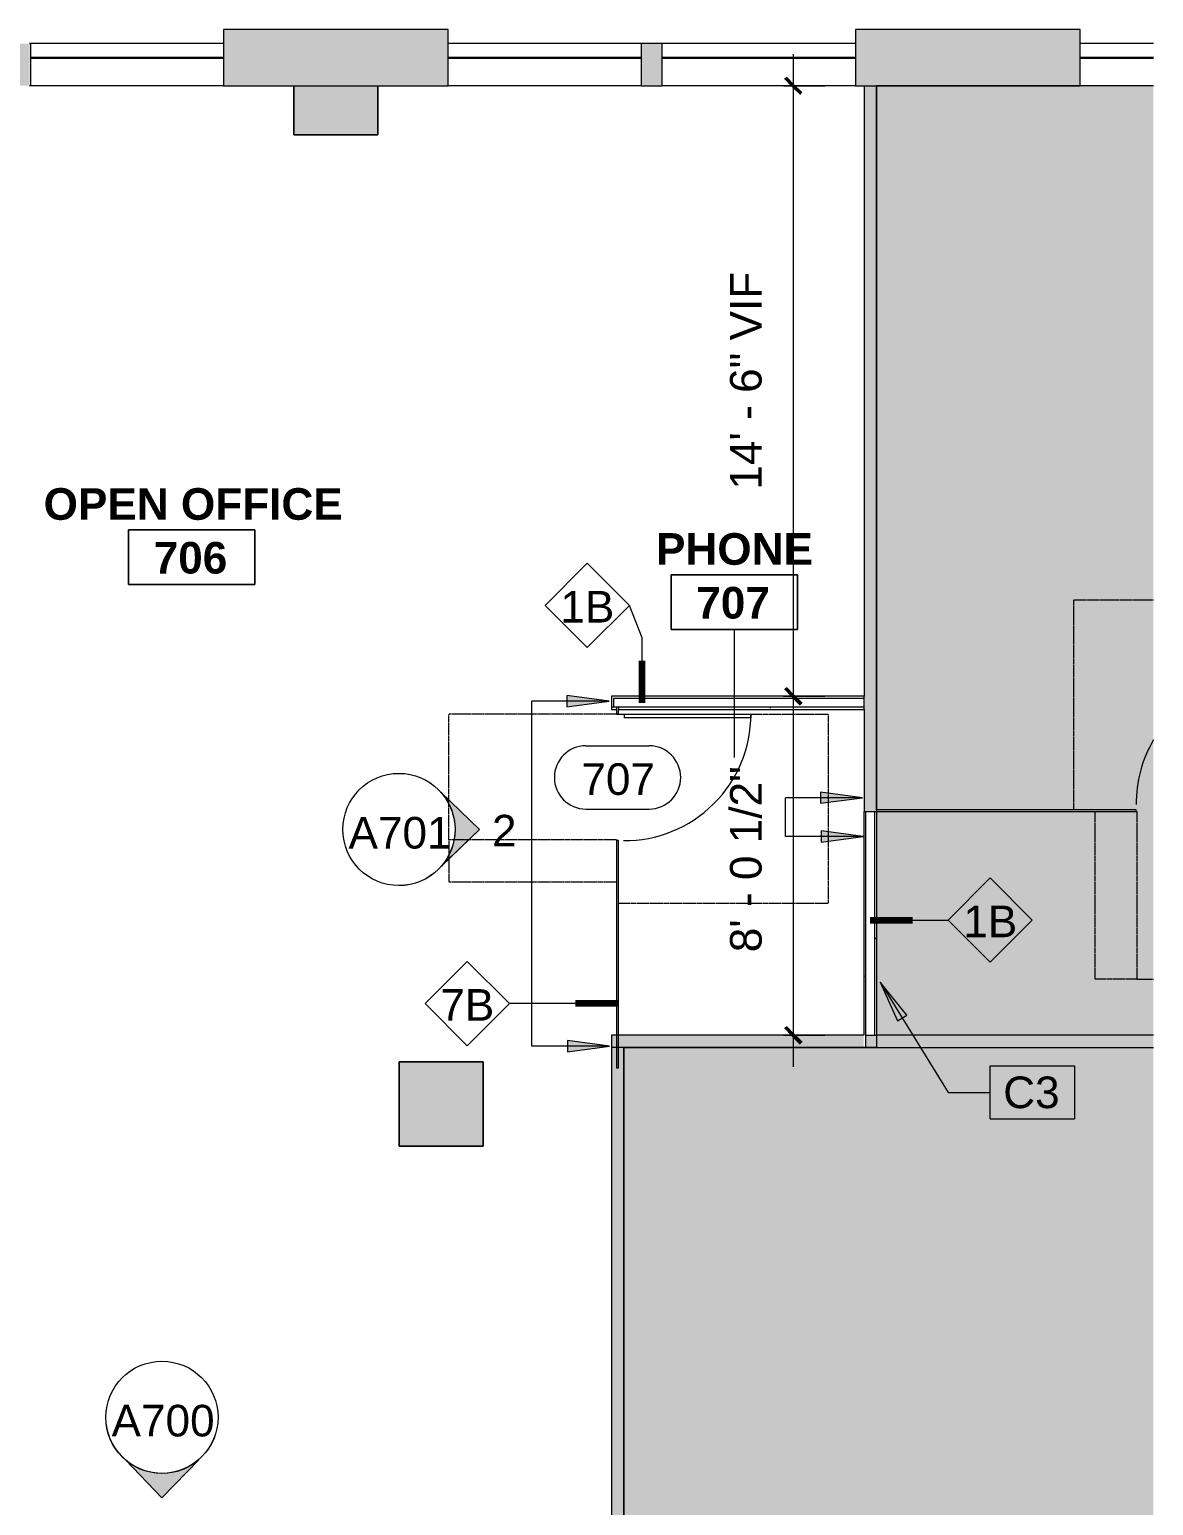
# Model space of a CAD drawing. Header units: inches. Extents: x 920 to 3122, y -545 to 2052.
# Drawn here: x 2035.1 to 2355.3, y 1631.2 to 2051.5 of the extents above; entities that cross this region are included whole.
import ezdxf

# ---------------------------------------------------------------- set-up
doc = ezdxf.new("R2010")
doc.units = ezdxf.units.IN
doc.header["$MEASUREMENT"] = 0
doc.linetypes.add('Dash 1_32_', pattern=[0.0625, 0.03125, -0.03125])
for name, color, linetype, lineweight in [('A-ANNO-DIMS', 211, 'Continuous', 9), ('A-ANNO-DIMS-96', 211, 'Continuous', 9), ('A-ANNO-KEYN', 231, 'Continuous', 9), ('A-ANNO-NOTE', 131, 'Continuous', 9), ('A-AREA-IDEN', 2, 'Continuous', 9), ('A-DETL', 90, 'Continuous', 9), ('A-DETL-GENF', 92, 'Continuous', 9), ('A-DOOR', 31, 'Continuous', 13), ('A-DOOR-IDEN', 31, 'Continuous', 9), ('A-GENM', 13, 'Dash 1_32_', 9), ('A-WALL', 113, 'Continuous', 13), ('A-WALL-IDEN', 211, 'Continuous', 9), ('A-WALL-PATT', 111, 'Continuous', 13), ('B-CL', 7, 'Continuous', 9), ('CORE', 7, 'Continuous', 9), ('G-ANNO-SYMB', 111, 'Continuous', 9), ('I-WALL', 2, 'Continuous', 13), ('S-COLS', 52, 'Continuous', 13), ('Victor Bldg - 7th Floor_LINK_dwg', 8, 'Continuous', 9), ('WINDOWS', 7, 'Continuous', 9)]:
    doc.layers.add(name, color=color, linetype=linetype, lineweight=lineweight)
doc.styles.add('Arial_1', font='arial.ttf', dxfattribs={"height": 9})
doc.styles.add('Swis721 Lt BT', font='swissl.ttf', dxfattribs={"height": 9})
doc.styles.add('Swis721 Lt BT_B', font='', dxfattribs={"height": 9})
doc.styles.get('Swis721 Lt BT_B').set_extended_font_data('Swis721 Lt BT', bold=True)
doc.dimstyles.new('OTJ_-_3_32__Linear__1_2__Tolerance', dxfattribs={"dimscale": 12, "dimtxt": 9.497835, "dimasz": 0.375, "dimexe": 0.75, "dimexo": 0.5, "dimgap": 0.5, "dimtad": 1, "dimdec": 1, "dimrnd": 0.5, "dimzin": 3, "dimdsep": 46, "dimlunit": 4, "dimtxsty": 'Swis721 Lt BT', "dimblk1": 'OBLIQUE', "dimblk2": 'OBLIQUE', "dimsah": 1, "dimcen": 0.09, "dimdle": 0.75, "dimazin": 0, "dimtfac": 1, "dimtdec": 4, "dimtix": 1, "dimtmove": 0, "dimatfit": 3, "dimfxl": 1, "dimtvp": 1, "dimfrac": 2, "dimtolj": 1, "dimtzin": 0, "dimarcsym": 2})
pattern_1 = [(0, (1071.391, 0), (30.72, 7.68), [1.267, -21.773, 1.267, -21.773, -122.88]), (0, (1071.391, 0), (30.72, 7.68), [-46.08, 1.267, -44.813, 1.267, -21.773, -53.76]), (0, (1071.391, 0), (30.72, 7.68), [-115.2, 1.267, -14.093, 1.267, -37.133]), (120, (1082.911, 3.84), (-22.011075, 22.7643), [1.267, -21.773, 1.267, -21.773, -122.88]), (120, (1082.911, 3.84), (-22.011075, 22.7643), [-46.08, 1.267, -44.813, 1.267, -21.773, -53.76]), (120, (1082.911, 3.84), (-22.011075, 22.7643), [-115.2, 1.267, -14.093, 1.267, -37.133]), (240, (1086.751, 19.2), (-8.708925, -30.4443), [1.267, -21.773, 1.267, -21.773, -122.88]), (240, (1086.751, 19.2), (-8.708925, -30.4443), [-46.08, 1.267, -44.813, 1.267, -21.773, -53.76]), (240, (1086.751, 19.2), (-8.708925, -30.4443), [-115.2, 1.267, -14.093, 1.267, -37.133])]

# ---------------------------------------------------------------- blocks, each defined once
blk = doc.blocks.new('Concrete-Rectangular-Column - 24_ x 24_-6972613-Level 07 CONSTRUCTION')
at = {"layer": 'S-COLS', "lineweight": 9}
blk.add_hatch(color=7, dxfattribs=at).paths.add_polyline_path([(12, -12), (12, 2), (-12, 2), (-12, -12)], flags=0)
at = {"layer": 'S-COLS', "color": 8, "lineweight": 20}
for p, q in [((-12, 2), (-12, -12)), ((12, -12), (12, 2)), ((-12, -12), (12, -12))]:
    blk.add_line(p, q, dxfattribs=at)
blk = doc.blocks.new('Concrete-Rectangular-Column - 24_ x 24_-V1-Level 07 CONSTRUCTION')
at = {"layer": 'S-COLS', "lineweight": 9}
blk.add_hatch(color=7, dxfattribs=at).paths.add_polyline_path([(12, -12), (12, 12), (-12, 12), (-12, -12), (7.48, -12)], flags=0)
at = {"layer": 'S-COLS', "color": 8, "lineweight": 20}
for p, q in [((12, 12), (-12, 12)), ((-12, 12), (-12, -12)), ((12, -12), (12, 12)), ((-12, -12), (12, -12))]:
    blk.add_line(p, q, dxfattribs=at)
blk = doc.blocks.new('Victor Bldg - 7th Floor_LINK_dwg-6972240-Level 07 CONSTRUCTION')
at = {"layer": 'B-CL'}
blk.add_line((1063, 2021.5), (1039, 2021.5), dxfattribs=at)
at = {"layer": 'B-CL', "flags": 128}
blk.add_lwpolyline([(1069, 1757.5), (1093, 1757.5), (1093, 1733.5), (1069, 1733.5)], close=True, dxfattribs=at)
at = {"layer": 'CORE'}
for p, q in [((1039, 2021.5), (1039, 2035.5)), ((1063, 2035.5), (1063, 2021.5))]:
    blk.add_line(p, q, dxfattribs=at)
at = {"layer": 'WINDOWS'}
for p, q in [((1019, 2047.5), (963.75, 2047.5)), ((1138, 2047.5), (1083, 2047.5)), ((1199, 2047.5), (1144, 2047.5)), ((1283.92, 2047.5), (1263, 2047.5)), ((1019, 2043.5), (964, 2043.5)), ((1019, 2043.25), (964, 2043.25)), ((1138, 2043.5), (1083, 2043.5)), ((1138, 2043.25), (1083, 2043.25)), ((1199, 2043.5), (1144, 2043.5)), ((1199, 2043.25), (1144, 2043.25)), ((1283.92, 2043.5), (1263, 2043.5)), ((1283.92, 2043.25), (1263, 2043.25)), ((1019, 2035.5), (963.75, 2035.5)), ((1138, 2035.5), (1083, 2035.5)), ((1199, 2035.5), (1144, 2035.5)), ((1283.92, 2035.5), (1263, 2035.5))]:
    blk.add_line(p, q, dxfattribs=at)
at = {"layer": 'WINDOWS', "flags": 128}
blk.add_lwpolyline([(963.75, 2047.5), (964, 2047.5), (964, 2035.5), (963.75, 2035.5)], dxfattribs=at)
blk = doc.blocks.new('Door - Glass Single - Full Rail - Long Handle-7509411-Level 07 CONSTRUCTION')
at = {"layer": 'A-DOOR', "lineweight": 9}
blk.add_arc((18, 2), 36, 149.7466, 180.5, dxfattribs=at)
at = {"layer": 'A-GENM'}
for p, q in [((-35.81, 60.06), (-13.08, 60.06)), ((-35.81, 0.25), (-35.81, 60.06)), ((-29.81, -0.25), (-29.81, -48.06)), ((-17.81, -0.25), (-17.81, -48.06)), ((-17.81, -48.06), (-29.81, -48.06)), ((-17.81, -48.06), (-13.08, -48.06))]:
    blk.add_line(p, q, dxfattribs=at)
blk = doc.blocks.new('Door - Glass Single - Patch - Short Handle-7789886-Level 07 CONSTRUCTION')
at = {"layer": 'A-DOOR', "lineweight": 20}
for p, q in [((17, -2), (18, -2)), ((17, -38), (17, -2)), ((18, -2), (18, -38)), ((18, -38), (17, -38))]:
    blk.add_line(p, q, dxfattribs=at)
at = {"layer": 'A-DOOR', "lineweight": 9}
blk.add_arc((18, -2), 36, 179.5, 270, dxfattribs=at)
at = {"layer": 'A-GENM'}
for p, q in [((-17.81, 48.06), (-29.81, 48.06)), ((-29.81, 0.25), (-29.81, 48.06)), ((-17.81, 48.06), (18, 48.06)), ((-17.81, 0.25), (-17.81, 48.06)), ((18, 0.25), (18, 48.06)), ((17.97, 0.25), (18, 0.25)), ((-35.81, -0.25), (-35.81, -60.06)), ((17.97, -0.25), (18, -0.25)), ((18, -0.25), (18, -60.06)), ((-35.81, -60.06), (18, -60.06))]:
    blk.add_line(p, q, dxfattribs=at)
blk = doc.blocks.new('Wall Tag - 1_4_-62626-Level 07 CONSTRUCTION')
at = {"layer": 'A-WALL-IDEN'}
for p, q in [((-0.125, 0), (0, 0.125)), ((0, 0.125), (0.125, 0)), ((-0.125, 0), (0, -0.125)), ((0, -0.125), (0.125, 0))]:
    blk.add_line(p, q, dxfattribs=at)
blk = doc.blocks.new('Room Tag - Room Name and Number-3379422-Level 07 CONSTRUCTION')
at = {"layer": 'A-AREA-IDEN'}
for p, q in [((-0.1881, -0.1636), (-0.1881, -0.0018)), ((-0.1881, -0.0018), (0.1869, -0.0018)), ((0.1869, -0.0018), (-0.1881, -0.0018)), ((-0.1881, -0.0018), (-0.1881, -0.1636)), ((0.1869, -0.0018), (0.1869, -0.1636)), ((0.1869, -0.1636), (0.1869, -0.0018)), ((0.1869, -0.1636), (-0.1881, -0.1636)), ((-0.1881, -0.1636), (0.1869, -0.1636))]:
    blk.add_line(p, q, dxfattribs=at)
blk = doc.blocks.new('Door Tag - Door Tag-41184-Level 07 CONSTRUCTION')
at = {"layer": 'A-DOOR-IDEN'}
for p, q in [((-0.09375, 0.09375), (0.09375, 0.09375)), ((-0.09375, -0.09375), (0.09375, -0.09375))]:
    blk.add_line(p, q, dxfattribs=at)
for centre, start, end in [((-0.09375, 0), 90, 270), ((0.09375, 0), 270, 90)]:
    blk.add_arc(centre, 0.09375, start, end, dxfattribs=at)
blk = doc.blocks.new('DIMBLOCK7-Level 07 CONSTRUCTION')
at = {"layer": 'A-ANNO-DIMS-96', "transparency": 16777216}
for p, q in [((2252.69, 2044.5), (2252.69, 1852.63)), ((2249.87, 2035.5), (2261.69, 2035.5)), ((2252.69, 2035.5), (2249.87, 2035.5)), ((2249.87, 1861.63), (2261.69, 1861.63)), ((2252.69, 1861.63), (2249.87, 1861.63))]:
    blk.add_line(p, q, dxfattribs=at)
at = {"layer": 'A-ANNO-DIMS-96', "lineweight": 50, "transparency": 16777216}
for p, q in [((2252.69, 2035.5), (2250.44, 2037.75)), ((2252.69, 2035.5), (2254.94, 2033.25)), ((2252.69, 1861.63), (2250.44, 1863.88)), ((2252.69, 1861.63), (2254.94, 1859.38))]:
    blk.add_line(p, q, dxfattribs=at)
at = {"layer": 'A-ANNO-DIMS-96', "color": 0, "transparency": 16777216, "insert": (2234.68, 1920.45), "char_height": 9, "width": 67.4799, "attachment_point": 1, "rotation": 90, "line_spacing_factor": 1.005062, "style": 'Swis721 Lt BT'}
blk.add_mtext('14\' - 6" VIF', dxfattribs=at)
blk = doc.blocks.new('_Oblique')
at = {"color": 0, "linetype": 'ByBlock', "lineweight": -2}
blk.add_line((-0.5, -0.5), (0.5, 0.5), dxfattribs=at)
blk = doc.blocks.new('Elevation - Filled Arrow 2-347888-Level 07 CONSTRUCTION')
at = {"layer": 'G-ANNO-SYMB'}
blk.add_circle((0, 0), 0.1664, dxfattribs=at)
blk = doc.blocks.new('Elevation - Filled Arrow-151867-Level 07 CONSTRUCTION')
at = {"layer": 'G-ANNO-SYMB'}
h = blk.add_hatch(color=256, dxfattribs=at)
edge = h.paths.add_edge_path(flags=0)
edge.add_line((0, 0.2393), (0.1103, 0.1247))
edge.add_arc((-0.0002, -0.0002), 0.1667, 48.498, 130.5571)
edge.add_line((-0.1085, 0.1265), (0, 0.2393))
for p, q in [((0, 0.2393), (-0.1085, 0.1265)), ((-0.1084, 0.1266), (0, 0.2393)), ((0, 0.2393), (-0.1084, 0.1266)), ((0, 0.2393), (0.11, 0.1249)), ((0.1103, 0.1247), (0, 0.2393))]:
    blk.add_line(p, q, dxfattribs=at)
blk.add_arc((-0.0002, -0.0002), 0.1667, 48.498, 130.5571, dxfattribs=at)
blk.add_ellipse((-0.0002, -0.0001), major_axis=(-0.1667, 0), ratio=0.999376, start_param=3.141593, end_param=6.283185, dxfattribs=at)
blk = doc.blocks.new('DIMBLOCK17-Level 07 CONSTRUCTION')
at = {"layer": 'A-ANNO-DIMS-96', "transparency": 16777216}
for p, q in [((2252.69, 1870.63), (2252.69, 1756.08)), ((2249.87, 1861.63), (2261.69, 1861.63)), ((2252.69, 1861.63), (2249.87, 1861.63)), ((2249.87, 1765.08), (2261.69, 1765.08)), ((2252.69, 1765.08), (2249.87, 1765.08))]:
    blk.add_line(p, q, dxfattribs=at)
at = {"layer": 'A-ANNO-DIMS-96', "lineweight": 50, "transparency": 16777216}
for p, q in [((2252.69, 1861.63), (2250.44, 1863.88)), ((2252.69, 1861.63), (2254.94, 1859.38)), ((2252.69, 1765.08), (2250.44, 1767.33)), ((2252.69, 1765.08), (2254.94, 1762.83))]:
    blk.add_line(p, q, dxfattribs=at)
at = {"layer": 'A-ANNO-DIMS-96', "color": 0, "transparency": 16777216, "insert": (2234.68, 1788.71), "char_height": 9, "width": 59.1579, "attachment_point": 1, "rotation": 90, "line_spacing_factor": 1.005062, "style": 'Swis721 Lt BT'}
blk.add_mtext('8\' - 0 1/2"', dxfattribs=at)
blk = doc.blocks.new('Keynote Tag - Keynote Number - Boxed-135510-Level 07 CONSTRUCTION')
at = {"layer": 'A-ANNO-KEYN'}
for p, q in [((-0.125, -0.0792), (-0.125, 0.0781)), ((-0.125, 0.0781), (0.125, 0.0781)), ((0.125, 0.0781), (0.125, -0.0792)), ((-0.125, -0.0792), (0.125, -0.0792))]:
    blk.add_line(p, q, dxfattribs=at)

msp = doc.modelspace()

# ---------------------------------------------------------------- hatches: boundary and pattern name
at = {"layer": 'A-ANNO-KEYN'}
msp.add_hatch(color=256, dxfattribs=at).paths.add_polyline_path([(2277.4178, 1780.219), (2282.3716, 1769.1756), (2285.0611, 1770.8341)], flags=0)
at = {"layer": 'A-ANNO-NOTE'}
for points in [[(2200.2318, 1860.2179), (2188.2318, 1861.7978), (2188.2318, 1858.6381)], [(2272.4601, 1832.7126), (2260.4601, 1834.2924), (2260.4601, 1831.1327)], [(2272.6036, 1821.6905), (2260.6036, 1823.2703), (2260.6036, 1820.1107)], [(2200.3753, 1761.9739), (2188.3753, 1763.5538), (2188.3753, 1760.3941)]]:
    msp.add_hatch(color=256, dxfattribs=at).paths.add_polyline_path(points, flags=0)
at = {"layer": 'A-DETL-GENF'}
h = msp.add_hatch(color=7, dxfattribs=at)
h.paths.add_polyline_path([(2090.3907, 2035.5), (2154.3907, 2035.5), (2154.3907, 2051.5), (2090.3907, 2051.5), (2090.3907, 2047.5)], flags=0)
h.paths.add_polyline_path([(2035.1407, 2035.5), (2035.1407, 2047.5), (2029.3907, 2047.5), (2029.3907, 2035.5)], flags=0)
h.paths.add_polyline_path([(1855.3907, 2035.5), (1855.3907, 2047.5), (1849.3907, 2047.5), (1849.3907, 2035.5)], flags=0)
h.paths.add_polyline_path([(2334.3907, 2035.5), (2334.3907, 2051.5), (2270.3907, 2051.5), (2270.3907, 2035.5), (2276.3907, 2035.5)], flags=0)
h.paths.add_polyline_path([(1910.3907, 2035.5), (1974.3907, 2035.5), (1974.3907, 2051.5), (1910.3907, 2051.5), (1910.3907, 2050.4338)], flags=0)
h.paths.add_polyline_path([(1675.3907, 2035.5), (1675.3907, 2047.5), (1669.3907, 2047.5), (1669.3907, 2035.5)], flags=0)
h.paths.add_polyline_path([(2215.3907, 2035.5), (2215.3907, 2047.5), (2209.3907, 2047.5), (2209.3907, 2035.5)], flags=0)
h.paths.add_polyline_path([(1732.4834, 2035.5), (1794.3907, 2035.5), (1794.3907, 2051.5), (1730.3907, 2051.5), (1730.3907, 2035.5)], flags=0)
h = msp.add_hatch(color=9, dxfattribs=at)
h.paths.add_polyline_path([(1726.7265, 1170.398), (1833.5018, 1170.398), (1833.5018, 1234.8988), (1728.4834, 1234.8988), (1728.4834, 1243.2738), (1727.7334, 1243.2738), (1727.7334, 1244.7738), (1729.8584, 1244.7738), (1729.8584, 1245.2738), (1731.3584, 1245.2738), (1731.3584, 1244.7738), (1733.2334, 1244.7738), (1733.2334, 1243.2738), (1732.4834, 1243.2738), (1732.4834, 1238.8988), (1838.5018, 1238.8988), (1838.5018, 1170.398), (1900.3907, 1170.398), (1900.3907, 1238), (2355.3076, 1238), (2355.3076, 1301.2804), (1732.4834, 1301.2804), (1732.4834, 1282.5238), (1733.2334, 1282.5238), (1733.2334, 1281.0238), (1731.3584, 1281.0238), (1731.3584, 1280.5238), (1729.8584, 1280.5238), (1729.8584, 1281.0238), (1727.7334, 1281.0238), (1727.7334, 1282.5238), (1728.4834, 1282.5238), (1728.4621, 2035.5), (1658.6116, 2035.5), (1658.6116, 1170.398), (1709.263, 1170.398)], flags=0)
h.paths.add_polyline_path([(2272.5157, 1305.7804), (2355.3076, 1305.7804), (2355.3076, 1348.5304), (2310.2657, 1348.5304), (2310.2657, 1347.7804), (2308.7657, 1347.7804), (2308.7657, 1349.9054), (2308.2657, 1349.9054), (2308.2657, 1351.4054), (2308.7657, 1351.4054), (2308.7657, 1353.2804), (2310.2657, 1353.2804), (2310.2657, 1352.5304), (2355.3076, 1352.5304), (2355.3076, 1761.5841), (2204.3907, 1761.5841), (2204.3907, 1352.5304), (2271.0157, 1352.5304), (2271.0157, 1353.2804), (2272.5157, 1353.2804), (2272.5157, 1351.4054), (2273.0157, 1351.4054), (2273.0157, 1349.9054), (2272.5157, 1349.9054), (2272.5157, 1347.7804), (2271.0157, 1347.7804), (2271.0157, 1348.5304), (2204.3907, 1348.5304), (2204.3907, 1305.7804), (2271.3907, 1305.7804)], flags=0)
h.paths.add_polyline_path([(2355.3076, 1765.0841), (2355.3076, 2035.5), (2276.3907, 2035.5), (2276.3907, 1829.3138), (2350.3907, 1829.3138), (2350.3907, 1828.8138), (2276.3907, 1828.8179), (2276.3907, 1765.0841), (2350.3907, 1765.0841)], flags=0)
at = {"layer": 'A-WALL-PATT', "lineweight": 9}
for points in [[(2275.8907, 1828.8341), (2276.3907, 1828.8341), (2276.3907, 2035.5), (2272.8907, 2035.5), (2272.8907, 1828.8341), (2273.3907, 1828.8341)], [(2350.3907, 1828.8138), (2350.3907, 1829.3138), (2276.3907, 1829.3138), (2276.3907, 1828.8341), (2276.5157, 1828.8138)], [(2200.8907, 1305.7804), (2204.3907, 1305.7804), (2204.3907, 1765.0841), (2202.8907, 1765.0841), (2202.8907, 1763.0841), (2202.3907, 1763.5841), (2202.3907, 1765.0841), (2200.8907, 1765.0841), (2200.8907, 1340.7275)], [(2272.7657, 1761.5841), (2272.7657, 1765.0841), (2204.3907, 1765.0841), (2204.3907, 1761.5841)], [(2355.3076, 1761.5841), (2355.3076, 1765.0841), (2273.3907, 1765.0841), (2273.3907, 1761.5841)]]:
    msp.add_hatch(color=7, dxfattribs=at).paths.add_polyline_path(points, flags=0)
h = msp.add_hatch(dxfattribs=at)
h.set_pattern_fill('FP_2', color=256, style=0, pattern_type=2)
h.set_pattern_definition(pattern_1)
h.paths.add_polyline_path([(2201.5157, 1861), (2272.8907, 1861), (2272.8907, 1861.625), (2200.8907, 1861.625), (2200.8907, 1861)], flags=0)
h = msp.add_hatch(dxfattribs=at)
h.set_pattern_fill('FP_2', color=256, style=0, pattern_type=2)
h.set_pattern_definition(pattern_1)
h.paths.add_polyline_path([(2202.3907, 1857.875), (2202.3907, 1858.5), (2201.5157, 1858.5), (2201.5157, 1861), (2200.8907, 1861), (2200.8907, 1857.875), (2201.5157, 1857.875)], flags=0)
h.paths.add_polyline_path([(2272.8907, 1857.875), (2272.8907, 1858.5), (2202.8907, 1858.5), (2202.8907, 1857.875)], flags=0)
h = msp.add_hatch(dxfattribs=at)
h.set_pattern_fill('FP_2', color=256, style=0, pattern_type=2)
h.set_pattern_definition(pattern_1)
h.paths.add_polyline_path([(2272.8907, 1761.5841), (2273.3907, 1761.5841), (2273.3907, 1828.8341), (2272.7657, 1828.8341), (2272.7657, 1761.5841)], flags=0)
h = msp.add_hatch(dxfattribs=at)
h.set_pattern_fill('FP_2', color=256, style=0, pattern_type=2)
h.set_pattern_definition(pattern_1)
h.paths.add_polyline_path([(2275.8907, 1765.0841), (2276.5157, 1765.0841), (2276.5157, 1828.8138), (2276.3907, 1828.8341), (2275.8907, 1828.8341)], flags=0)

# ---------------------------------------------------------------- linework, layer by layer
at = {"layer": 'A-ANNO-KEYN'}
for p, q in [((2277.4178, 1780.219), (2282.3716, 1769.1756)), ((2285.0611, 1770.8341), (2277.4178, 1780.219)), ((2277.4178, 1780.219), (2296.7857, 1748.8107)), ((2282.3716, 1769.1756), (2285.0611, 1770.8341)), ((2296.7857, 1748.8107), (2308.7857, 1748.8107))]:
    msp.add_line(p, q, dxfattribs=at)
at = {"layer": 'A-ANNO-NOTE'}
for p, q in [((2200.2318, 1860.2179), (2178.2388, 1860.2179)), ((2178.2388, 1761.9739), (2178.2388, 1860.2179)), ((2200.2318, 1860.2179), (2188.2318, 1861.7978)), ((2188.2318, 1861.7978), (2188.2318, 1858.6381)), ((2188.2318, 1858.6381), (2200.2318, 1860.2179)), ((2272.4601, 1832.7126), (2250.4671, 1832.7126)), ((2250.4671, 1821.6905), (2250.4671, 1832.7126)), ((2272.4601, 1832.7126), (2260.4601, 1834.2924)), ((2260.4601, 1834.2924), (2260.4601, 1831.1327)), ((2260.4601, 1831.1327), (2272.4601, 1832.7126)), ((2272.6036, 1821.6905), (2250.4671, 1821.6905)), ((2272.6036, 1821.6905), (2260.6036, 1823.2703)), ((2260.6036, 1823.2703), (2260.6036, 1820.1107)), ((2260.6036, 1820.1107), (2272.6036, 1821.6905)), ((2200.3753, 1761.9739), (2178.2388, 1761.9739)), ((2200.3753, 1761.9739), (2188.3753, 1763.5538)), ((2188.3753, 1763.5538), (2188.3753, 1760.3941)), ((2188.3753, 1760.3941), (2200.3753, 1761.9739))]:
    msp.add_line(p, q, dxfattribs=at)
at = {"layer": 'A-AREA-IDEN'}
msp.add_line((2235.9733, 1844.1332), (2235.9733, 1880.647), dxfattribs=at)
at = {"layer": 'A-DETL'}
for p, q in [((2154.3907, 2051.5), (2090.3907, 2051.5)), ((2090.3907, 2051.5), (2090.3907, 2035.5)), ((2154.3907, 2035.5), (2154.3907, 2051.5)), ((2334.3907, 2051.5), (2270.3907, 2051.5)), ((2270.3907, 2051.5), (2270.3907, 2035.5)), ((2334.3907, 2035.5), (2334.3907, 2051.5)), ((2215.3907, 2047.5), (2209.3907, 2047.5)), ((2209.3907, 2047.5), (2209.3907, 2035.5)), ((2215.3907, 2035.5), (2215.3907, 2047.5)), ((2090.3907, 2035.5), (2154.3907, 2035.5)), ((2209.3907, 2035.5), (2215.3907, 2035.5)), ((2270.3907, 2035.5), (2334.3907, 2035.5)), ((2355.3076, 2035.5), (2276.3907, 2035.5)), ((2276.3907, 2035.5), (2276.3907, 1761.5841)), ((2276.3907, 1761.5841), (2204.3907, 1761.5841)), ((2204.3907, 1761.5841), (2204.3907, 1301.2804))]:
    msp.add_line(p, q, dxfattribs=at)
at = {"layer": 'A-WALL'}
for p, q in [((2201.5157, 1861), (2201.5157, 1858.5)), ((2272.8907, 1861), (2201.5157, 1861)), ((2272.8907, 1858.5), (2201.5157, 1858.5)), ((2202.3907, 1858.5), (2202.3907, 1857.875)), ((2202.8907, 1858.5), (2202.8907, 1857.875)), ((2272.8907, 1857.875), (2272.8907, 1861.625)), ((2273.3907, 1761.5841), (2273.3907, 1828.8341)), ((2275.8907, 1765.0841), (2275.8907, 1828.8341)), ((2273.3907, 1765.0841), (2276.5157, 1765.0841))]:
    msp.add_line(p, q, dxfattribs=at)
at = {"layer": 'A-WALL-IDEN'}
for p, q in [((2209.617, 1878.3004), (2206.0193, 1887.4862)), ((2209.617, 1859.75), (2209.617, 1878.3004)), ((2274.6407, 1797.8621), (2296.7857, 1797.8621)), ((2202.6407, 1774.0958), (2171.8226, 1774.0958))]:
    msp.add_line(p, q, dxfattribs=at)
at = {"layer": 'A-WALL-IDEN', "lineweight": 90}
for p, q in [((2209.617, 1859.75), (2209.617, 1871.75)), ((2274.6407, 1797.8621), (2286.6407, 1797.8621)), ((2202.6407, 1774.0958), (2190.6407, 1774.0958))]:
    msp.add_line(p, q, dxfattribs=at)
at = {"layer": 'I-WALL', "color": 8, "lineweight": 20}
for p, q in [((2272.8907, 2035.5), (2272.8907, 1861.625)), ((2276.3907, 1829.3138), (2276.3907, 2035.5)), ((2272.8907, 1857.875), (2272.8907, 1828.8341)), ((2272.8907, 1828.8341), (2276.5157, 1828.8341)), ((2350.3907, 1829.3138), (2276.3907, 1829.3138)), ((2276.5157, 1828.8341), (2276.5157, 1828.8138)), ((2276.5157, 1828.8138), (2350.3907, 1828.8138)), ((2350.3907, 1828.8138), (2350.3907, 1829.3138)), ((2272.7657, 1765.0841), (2200.8907, 1765.0841)), ((2200.8907, 1765.0841), (2200.8907, 1305.7804)), ((2204.3907, 1761.5841), (2355.3076, 1761.5841)), ((2204.3907, 1305.7804), (2204.3907, 1761.5841)), ((2355.3076, 1765.0841), (2276.5157, 1765.0841))]:
    msp.add_line(p, q, dxfattribs=at)
at = {"layer": 'I-WALL'}
for p, q in [((2272.8907, 1861.625), (2200.8907, 1861.625)), ((2200.8907, 1861.625), (2200.8907, 1857.875)), ((2200.8907, 1857.875), (2202.3907, 1857.875)), ((2202.3907, 1857.875), (2202.3907, 1856.5)), ((2202.3907, 1856.5), (2202.8907, 1856.5)), ((2202.8907, 1856.5), (2202.8907, 1857.875)), ((2202.8907, 1857.875), (2272.8907, 1857.875)), ((2272.7657, 1828.8341), (2272.7657, 1765.0841)), ((2272.8907, 1828.8341), (2272.7657, 1828.8341)), ((2276.5157, 1765.0841), (2276.5157, 1828.8138)), ((2202.8907, 1820.5), (2202.3907, 1820.5)), ((2202.3907, 1820.5), (2202.3907, 1755.75)), ((2202.8907, 1755.75), (2202.8907, 1820.5)), ((2204.3907, 1761.5841), (2200.8907, 1761.5841)), ((2202.3907, 1755.75), (2202.8907, 1755.75))]:
    msp.add_line(p, q, dxfattribs=at)

# ---------------------------------------------------------------- block references
at = {"layer": 'A-ANNO-KEYN', "xscale": 95.99999999999994, "yscale": 95.99999999999994, "zscale": 95.99999999999994}
msp.add_blockref('Keynote Tag - Keynote Number - Boxed-135510-Level 07 CONSTRUCTION', (2320.7857, 1748.8644), dxfattribs=at)
at = {"layer": 'A-AREA-IDEN', "xscale": 95.99999999999994, "yscale": 95.99999999999994, "zscale": 95.99999999999994}
for p in [(2081.397, 1909.1597), (2235.9626, 1896.35)]:
    msp.add_blockref('Room Tag - Room Name and Number-3379422-Level 07 CONSTRUCTION', p, dxfattribs=at)
at = {"layer": 'A-DOOR'}
msp.add_blockref('Door - Glass Single - Full Rail - Long Handle-7509411-Level 07 CONSTRUCTION', (2368.3907, 1829.0638), dxfattribs=at)
at = {"layer": 'A-DOOR', "rotation": 89.9999999999999}
msp.add_blockref('Door - Glass Single - Patch - Short Handle-7789886-Level 07 CONSTRUCTION', (2202.6407, 1838.5), dxfattribs=at)
at = {"layer": 'A-DOOR-IDEN', "xscale": 95.99999999999994, "yscale": 95.99999999999994, "zscale": 95.99999999999994}
msp.add_blockref('Door Tag - Door Tag-41184-Level 07 CONSTRUCTION', (2202.6407, 1838.5), dxfattribs=at)
at = {"layer": 'A-WALL-IDEN', "xscale": 95.99999999999994, "yscale": 95.99999999999994, "zscale": 95.99999999999994}
for p in [(2194.0193, 1887.4862), (2308.7857, 1797.8621), (2159.8226, 1774.0958)]:
    msp.add_blockref('Wall Tag - 1_4_-62626-Level 07 CONSTRUCTION', p, dxfattribs=at)
at = {"layer": 'G-ANNO-SYMB', "xscale": 95.99999999999994, "yscale": 95.99999999999994, "zscale": 95.99999999999994}
for p in [(2140.3737, 1823.6867), (2072.8768, 1656.2685)]:
    msp.add_blockref('Elevation - Filled Arrow 2-347888-Level 07 CONSTRUCTION', p, dxfattribs=at)
at = {"layer": 'G-ANNO-SYMB', "extrusion": (0, 0, -1), "xscale": 95.99999999999994, "yscale": 95.99999999999994, "zscale": 95.99999999999994}
for p, rotation in [((-2140.3737, 1823.6867), 90.00000000000038), ((-2072.8768, 1656.2685), 180)]:
    msp.add_blockref('Elevation - Filled Arrow-151867-Level 07 CONSTRUCTION', p, dxfattribs=dict(at, rotation=rotation))
at = {"layer": 'S-COLS', "lineweight": 9}
for name, p in [('Concrete-Rectangular-Column - 24_ x 24_-6972613-Level 07 CONSTRUCTION', (2122.3907, 2033.5)), ('Concrete-Rectangular-Column - 24_ x 24_-V1-Level 07 CONSTRUCTION', (2152.3907, 1745.5))]:
    msp.add_blockref(name, p, dxfattribs=at)
at = {"layer": 'Victor Bldg - 7th Floor_LINK_dwg', "color": 7}
msp.add_blockref('Victor Bldg - 7th Floor_LINK_dwg-6972240-Level 07 CONSTRUCTION', (1071.3907, 0), dxfattribs=at)

# ---------------------------------------------------------------- texts
at = {"layer": 'A-ANNO-KEYN', "insert": (2312.5, 1753.3163), "char_height": 9, "width": 19.695, "attachment_point": 1, "style": 'Arial_1'}
msp.add_mtext('C3', dxfattribs=at)
at = {"layer": 'A-AREA-IDEN', "char_height": 9, "attachment_point": 1, "style": 'Swis721 Lt BT_B'}
for s, insert, width in [('OPEN OFFICE', (2039.1526, 1920.8761), 102.111), ('706', (2070.5012, 1905.5575), 25.452), ('PHONE', (2213.5985, 1908.0664), 53.934), ('707', (2225.0668, 1892.7478), 25.452)]:
    msp.add_mtext(s, dxfattribs=dict(at, insert=insert, width=width))
at = {"layer": 'A-DOOR-IDEN', "insert": (2192.338, 1842.5219), "char_height": 9, "width": 24.543, "attachment_point": 1, "style": 'Swis721 Lt BT'}
msp.add_mtext('707', dxfattribs=at)
at = {"layer": 'A-WALL-IDEN', "char_height": 9, "width": 18.18, "attachment_point": 1, "style": 'Swis721 Lt BT'}
for s, insert in [('1B', (2186.3557, 1891.611)), ('1B', (2301.1222, 1801.987)), ('7B', (2152.1591, 1778.2207))]:
    msp.add_mtext(s, dxfattribs=dict(at, insert=insert))
at = {"layer": 'G-ANNO-SYMB', "char_height": 9, "attachment_point": 1}
for s, insert, width, style in [('A701', (2126.006, 1827.2396), 35.754, 'Arial_1'), ('2', (2166.8789, 1827.8393), 8.181, 'Swis721 Lt BT'), ('A700', (2058.5092, 1659.8215), 35.754, 'Arial_1')]:
    msp.add_mtext(s, dxfattribs=dict(at, insert=insert, width=width, style=style))

# ---------------------------------------------------------------- dimensions: what is measured, and where the dimension line sits
at = {"layer": 'A-ANNO-DIMS'}
for base, p1, p2, override, picture, middle in [((2252.6926, 1861.625), (2255.8746, 2035.5), (2255.8746, 1861.625), {"dimpost": '<>VIF', "dimfxl": 173.875}, 'DIMBLOCK7-Level 07 CONSTRUCTION', (2242.0673, 1948.5625)), ((2252.6926, 1765.0841), (2255.8746, 1861.625), (2255.8746, 1765.0841), {"dimpost": '<>', "dimfxl": 96.540909}, 'DIMBLOCK17-Level 07 CONSTRUCTION', (2241.551, 1813.3545))]:
    dim = msp.add_linear_dim(base=base, p1=p1, p2=p2, angle=90, dimstyle='OTJ_-_3_32__Linear__1_2__Tolerance', override=override, dxfattribs=at)
    dim.commit()
    dim.dimension.update_dxf_attribs({"geometry": picture, "text_midpoint": middle})

doc.saveas('drawing.dxf')
